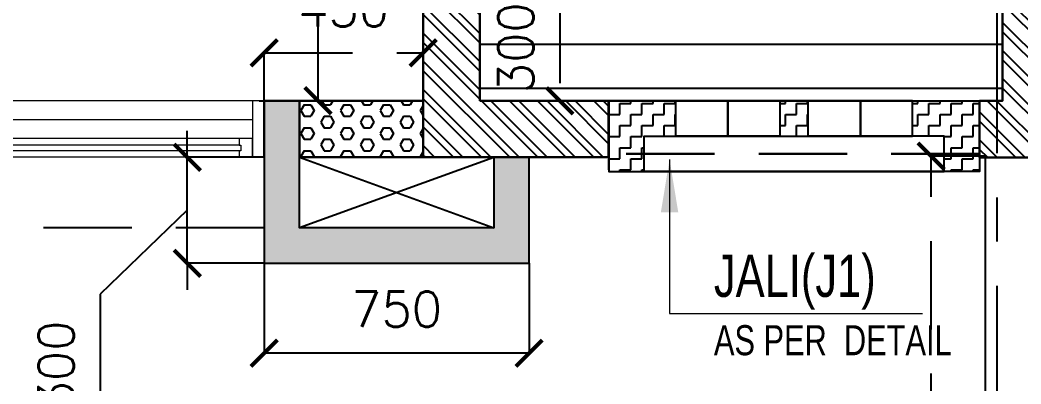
# Model space of a CAD drawing. Header units: millimetres. Extents: x 1180970 to 1231451, y -5737889 to -5695638.
# Drawn here: x 1224771 to 1227604, y -5720325 to -5719295 of the extents above; entities that cross this region are included whole.
import ezdxf

# ---------------------------------------------------------------- set-up
doc = ezdxf.new("R2010")
doc.units = ezdxf.units.MM
doc.header["$LTSCALE"] = 1000
doc.header["$MEASUREMENT"] = 0
for name, pattern in [('3BHK-A$1$AUDIT_D_120904163729-0', [0]), ('AUDIT_D_120904163729-0', [0]), ('T8(T9 IS SIMILAR) - GROUND FLOOR - DIMENSION & TEXTING$0$HIDDEN', [0.375, 0.25, -0.125]), ('T8(T9 IS SIMILAR) - GROUND FLOOR ELEVATION$0$AUDIT_D_120904163729-0', [0]), ('T8(T9 IS SIMILAR) - GROUND FLOOR ELEVATION$1$HIDDEN', [0.375, 0.25, -0.125]), ('T8_REFUGE COLUMNS$0$CENTER2', [1.125, 0.75, -0.125, 0.125, -0.125])]:
    doc.linetypes.add(name, pattern=pattern)
doc.layers.get('0').update_dxf_attribs({"linetype": 'AUDIT_D_120904163729-0'})
for name, color, linetype in [('3BHK-A$0$LEDGE WALL', 5, 'Continuous'), ('3BHK-A$1$A-HATCH -160', 251, '3BHK-A$1$AUDIT_D_120904163729-0'), ('3BHK-A$1$CUT-OUT', 49, 'Continuous'), ('A-GARDEN PARTITION', 1, 'Continuous'), ('T8(T9 IS SIMILAR) - GROUND FLOOR - DIMENSION & TEXTING$0$A-DIMENSIONS', 2, 'T8(T9 IS SIMILAR) - GROUND FLOOR - DIMENSION & TEXTING$0$HIDDEN'), ('T8(T9 IS SIMILAR) - GROUND FLOOR ELEVATION$0$A-DIM', 1, 'T8(T9 IS SIMILAR) - GROUND FLOOR ELEVATION$0$AUDIT_D_120904163729-0'), ('T8(T9 IS SIMILAR) - GROUND FLOOR ELEVATION$0$A-WALL HATCH', 252, 'T8(T9 IS SIMILAR) - GROUND FLOOR ELEVATION$0$AUDIT_D_120904163729-0'), ('T8(T9 IS SIMILAR) - GROUND FLOOR ELEVATION$0$A-WALL-FEATURES', 6, 'T8(T9 IS SIMILAR) - GROUND FLOOR ELEVATION$0$AUDIT_D_120904163729-0'), ('T8_REFUGE COLUMNS$0$A-CENTERLINE', 193, 'T8_REFUGE COLUMNS$0$CENTER2')]:
    doc.layers.add(name, color=color, linetype=linetype)
for name, color, linetype, lineweight in [('3BHK-A$1$Window', 4, 'Continuous', 20), ('3BHK-A$2$A-WALL- 160', 6, 'Continuous', 30), ('T8(T9 IS SIMILAR) - GROUND FLOOR - DIMENSION & TEXTING$0$R0-18-10-2014-T1-1st Podium Floor Plan$0$Text', 2, 'Continuous', 0), ('T8(T9 IS SIMILAR) - GROUND FLOOR ELEVATION$0$ELE-1', 4, 'Continuous', 30), ('T8(T9 IS SIMILAR) - GROUND FLOOR$0$D&W', 8, 'Continuous', 25)]:
    doc.layers.add(name, color=color, linetype=linetype, lineweight=lineweight)
doc.styles.add('T8(T9 IS SIMILAR) - GROUND FLOOR - DIMENSION & TEXTING$0$ARIAL ARROW', font='swisscl.ttf')
doc.styles.add('T8(T9 IS SIMILAR) - GROUND FLOOR - DIMENSION & TEXTING$0$Romans 1', font='romans.shx', dxfattribs={"height": 100})
doc.styles.add('T8(T9 IS SIMILAR) - GROUND FLOOR - DIMENSION & TEXTING$0$Tahoma', font='tahoma.ttf')
doc.styles.add('T8(T9 IS SIMILAR) - GROUND FLOOR ELEVATION$0$Romans 1', font='romans.shx', dxfattribs={"height": 100})
doc.dimstyles.new('T8(T9 IS SIMILAR) - GROUND FLOOR - DIMENSION & TEXTING$0$ALPINE S', dxfattribs={"dimscale": 0, "dimtxt": 100, "dimasz": 75, "dimexe": 0, "dimexo": 0, "dimgap": 75, "dimtad": 1, "dimdec": 0, "dimzin": 0, "dimdsep": 46, "dimtxsty": 'T8(T9 IS SIMILAR) - GROUND FLOOR - DIMENSION & TEXTING$0$Romans 1', "dimblk": 'T8(T9 IS SIMILAR) - GROUND FLOOR - DIMENSION & TEXTING$0$_ArchTick', "dimcen": 0.09, "dimclrd": 256, "dimclre": 256, "dimclrt": 7, "dimadec": 0, "dimazin": 0, "dimtfac": 1, "dimtdec": 0, "dimtofl": 0, "dimtmove": 1, "dimatfit": 0, "dimldrblk": 'T8(T9 IS SIMILAR) - GROUND FLOOR - DIMENSION & TEXTING$0$_Open90', "dimfxl": 1, "dimtolj": 1, "dimtzin": 0, "dimarcsym": 0})
doc.dimstyles.new('T8(T9 IS SIMILAR) - GROUND FLOOR - DIMENSION & TEXTING$0$SAMATA STD', dxfattribs={"dimtxt": 100, "dimasz": 50, "dimexe": 50, "dimexo": 50, "dimgap": 10, "dimtad": 0, "dimdec": 0, "dimrnd": 5, "dimzin": 0, "dimdsep": 46, "dimtxsty": 'T8(T9 IS SIMILAR) - GROUND FLOOR - DIMENSION & TEXTING$0$Tahoma', "dimblk": 'T8(T9 IS SIMILAR) - GROUND FLOOR - DIMENSION & TEXTING$0$_Origin2', "dimcen": -50, "dimdle": 50, "dimclrd": 7, "dimclre": 7, "dimclrt": 7, "dimadec": 0, "dimazin": 0, "dimtfac": 1, "dimtdec": 0, "dimtmove": 1, "dimatfit": 3, "dimfxl": 150, "dimtfill": 1, "dimtolj": 1, "dimtzin": 0, "dimlwd": -1, "dimlwe": -1, "dimarcsym": 0})
doc.dimstyles.new('T8(T9 IS SIMILAR) - GROUND FLOOR ELEVATION$0$ALPINE S', dxfattribs={"dimscale": 0, "dimtxt": 100, "dimasz": 75, "dimexe": 0, "dimexo": 0, "dimgap": 75, "dimtad": 1, "dimdec": 0, "dimzin": 0, "dimdsep": 46, "dimtxsty": 'T8(T9 IS SIMILAR) - GROUND FLOOR ELEVATION$0$Romans 1', "dimblk": 'T8(T9 IS SIMILAR) - GROUND FLOOR ELEVATION$0$_ArchTick', "dimcen": 0.09, "dimclrd": 256, "dimclre": 256, "dimclrt": 7, "dimadec": 0, "dimazin": 0, "dimtfac": 1, "dimtdec": 0, "dimtofl": 0, "dimtmove": 1, "dimatfit": 0, "dimldrblk": 'T8(T9 IS SIMILAR) - GROUND FLOOR ELEVATION$0$_Open90', "dimfxl": 1, "dimtolj": 1, "dimtzin": 0, "dimarcsym": 0})
pattern_1 = [(45, (-0.65, 1285.594), (-39.77475644, 39.77475644), []), (45, (25.864, 1285.594), (-39.77475644, 39.77475644), [])]
pattern_2 = [(0, (0, 0), (31.25, 31.25), [31.25, -31.25]), (90, (31.25, 0), (-31.25, 31.25), [31.25, -31.25])]

# ---------------------------------------------------------------- blocks, each defined once
blk = doc.blocks.new('3BHK-A$1$2400')
at = {"layer": '3BHK-A$1$Window', "color": 1, "lineweight": 13}
for p, q in [((1151176.5, -5692111.9), (1148842.5, -5692111.9)), ((1149607.5, -5692111.9), (1148880, -5692111.9)), ((1149607.5, -5692165.3), (1148880, -5692165.3)), ((1150373.7, -5692165.3), (1149645, -5692165.3)), ((1150411.2, -5692165.3), (1151176.5, -5692165.3)), ((1149607.5, -5692218.6), (1148842.5, -5692218.6)), ((1150373.7, -5692218.6), (1149645, -5692218.6)), ((1151139, -5692218.6), (1150411.2, -5692218.6)), ((1150373.7, -5692271.9), (1148842.5, -5692271.9)), ((1151139, -5692271.9), (1150411.2, -5692271.9))]:
    blk.add_line(p, q, dxfattribs=at)
at = {"layer": '3BHK-A$1$Window', "color": 5, "lineweight": 13}
for p, q in [((1149607.5, -5692142.2), (1148880, -5692142.2)), ((1149607.5, -5692146.7), (1148880, -5692146.7)), ((1150373.7, -5692183.8), (1149645, -5692183.8)), ((1150373.7, -5692200), (1149645, -5692200)), ((1151139, -5692237.2), (1150411.2, -5692237.2)), ((1151139, -5692253.3), (1150411.2, -5692253.3))]:
    blk.add_line(p, q, dxfattribs=at)
at = {"layer": '3BHK-A$1$Window', "color": 4, "lineweight": 13}
for points in [[(1148842.5, -5692111.9), (1148809.5, -5692111.9), (1148809.5, -5692271.9), (1148842.5, -5692271.9)], [(1148880, -5692146.7), (1148880, -5692165.3), (1148842.5, -5692165.3), (1148842.5, -5692111.9), (1148880, -5692111.9), (1148880, -5692142.2), (1148875.5, -5692142.2), (1148875.5, -5692146.7)], [(1149607.5, -5692146.7), (1149607.5, -5692165.3), (1149645, -5692165.3), (1149645, -5692111.9), (1149607.5, -5692111.9), (1149607.5, -5692142.2), (1149612, -5692142.2), (1149612, -5692146.7)], [(1151209.5, -5692111.9), (1151176.5, -5692111.9), (1151176.5, -5692271.9), (1151209.5, -5692271.9)], [(1149645, -5692200), (1149645, -5692218.6), (1149607.5, -5692218.6), (1149607.5, -5692165.3), (1149645, -5692165.3), (1149645, -5692183.8), (1149640.5, -5692183.8), (1149640.5, -5692200)], [(1150373.7, -5692200), (1150373.7, -5692218.6), (1150411.2, -5692218.6), (1150411.2, -5692165.3), (1150373.7, -5692165.3), (1150373.7, -5692183.8), (1150378.2, -5692183.8), (1150378.2, -5692200)], [(1150411.2, -5692253.3), (1150411.2, -5692271.9), (1150373.7, -5692271.9), (1150373.7, -5692218.6), (1150411.2, -5692218.6), (1150411.2, -5692237.2), (1150406.7, -5692237.2), (1150406.7, -5692253.3)], [(1151139, -5692253.3), (1151139, -5692271.9), (1151176.5, -5692271.9), (1151176.5, -5692218.6), (1151139, -5692218.6), (1151139, -5692237.2), (1151143.5, -5692237.2), (1151143.5, -5692253.3)]]:
    blk.add_lwpolyline(points, close=True, dxfattribs=at)
blk = doc.blocks.new('3BHK-A')
at = {"layer": '3BHK-A$0$LEDGE WALL'}
h = blk.add_hatch(dxfattribs=at)
h.set_pattern_fill('HEX', color=8, scale=150, angle=180)
h.paths.add_polyline_path([(1186982.8, -5719523.5), (1186632.7, -5719523.5), (1186632.7, -5719683.5), (1186982.8, -5719683.5)])
at = {"layer": '3BHK-A$1$A-HATCH -160', "linetype": 'ByBlock'}
h = blk.add_hatch(dxfattribs=at)
h.set_pattern_fill('ANSI32', color=256, scale=150)
h.set_pattern_definition(pattern_1)
h.paths.add_polyline_path([(1186107.7, -5719684.9), (1186107.7, -5719524.7), (1186472.7, -5719524.7), (1186472.7, -5717559.7), (1186152.8, -5717559.7), (1186152.8, -5717399.7), (1186632.7, -5717399.7), (1186632.7, -5719524.7), (1186632.7, -5719523.4), (1186632.7, -5719683.5)])
h = blk.add_hatch(dxfattribs=at)
h.set_pattern_fill('ANSI32', color=256, scale=150)
h.set_pattern_definition(pattern_1)
h.paths.add_polyline_path([(1184832.7, -5719684.9), (1184832.7, -5718799.6), (1184992.7, -5718799.6), (1184992.7, -5719524.7), (1185057.7, -5719524.8), (1185057.7, -5719685)])
at = {"layer": '3BHK-A$1$CUT-OUT'}
h = blk.add_hatch(dxfattribs=at)
h.set_pattern_fill('ANSI31', color=256, scale=1000, angle=135)
h.set_pattern_definition([(180, (23757.98, 261.17), (-2e-14, -125), [])])
h.paths.add_polyline_path([(1186472.3, -5719523.5), (1184992.7, -5719523.5), (1184992.7, -5719223.5), (1185485.5, -5719223.5), (1185485.5, -5717558.5), (1186132.6, -5717558.5), (1186132.6, -5719223.5), (1186472.6, -5719223.5)])
at = {"layer": '3BHK-A$1$CUT-OUT', "elevation": 0.4}
blk.add_lwpolyline([(1186472.3, -5719523.5), (1184992.7, -5719523.5), (1184992.7, -5719223.5), (1185485.5, -5719223.5), (1185485.5, -5717558.5), (1186132.6, -5717558.5), (1186132.6, -5719223.5), (1186472.6, -5719223.5)], close=True, dxfattribs=at)
at = {"layer": '3BHK-A$2$A-WALL- 160', "linetype": 'ByBlock'}
for p, q in [((1186632.7, -5719683.5, 0), (1186632.7, -5717398.5, 0)), ((1186472.7, -5719523.5, 0), (1186472.7, -5717558.5, 0)), ((1187082.7, -5719523.5, 0), (1187082.7, -5719683.5, 0)), ((1186472.7, -5719683.5, 0), (1186632.7, -5719683.5, 0))]:
    blk.add_line(p, q, dxfattribs=at)
at = {"layer": '3BHK-A$2$A-WALL- 160', "linetype": 'ByBlock', "elevation": 0}
for points in [[(1184992.7, -5719523.5), (1184992.7, -5718798.3), (1184832.7, -5718798.3), (1184832.7, -5719683.7), (1184992.3, -5719683.7)], [(1184992.3, -5719683.7), (1185057.7, -5719683.7), (1185057.7, -5719523.5), (1184992.3, -5719523.5)], [(1186472.7, -5719683.5), (1186107.7, -5719683.5), (1186107.7, -5719523.5), (1186472.7, -5719523.5)]]:
    blk.add_lwpolyline(points, dxfattribs=at)
at = {"layer": '3BHK-A$2$A-WALL- 160', "linetype": 'ByBlock', "elevation": -0.5}
blk.add_lwpolyline([(1186982.8, -5719523.5), (1186632.7, -5719523.5), (1186632.7, -5719683.5), (1186982.8, -5719683.5)], close=True, dxfattribs=at)
at = {"layer": '3BHK-A$2$A-WALL- 160', "linetype": 'ByBlock', "xscale": -1}
blk.add_blockref('3BHK-A$1$2400', (2338292.2, -27411.6, 0), dxfattribs=at)
blk = doc.blocks.new('T8_REFUGE COLUMNS')
at = {"layer": 'T8_REFUGE COLUMNS$0$A-CENTERLINE'}
blk.add_line((1227537.1, -5720797.2), (1227537.1, -5702690.8), dxfattribs=at)
blk = doc.blocks.new('T8(T9 IS SIMILAR) - GROUND FLOOR ELEVATION$0$_ArchTick')
at = {"color": 0, "linetype": 'ByBlock', "const_width": 0.15}
blk.add_lwpolyline([(-0.5, -0.5), (0.5, 0.5)], dxfattribs=at)
blk = doc.blocks.new('*D331')
at = {"layer": 'T8(T9 IS SIMILAR) - GROUND FLOOR ELEVATION$0$A-DIM', "linetype": 'T8(T9 IS SIMILAR) - GROUND FLOOR ELEVATION$1$HIDDEN', "lineweight": -2, "transparency": 16777216}
for p, q in [((1225461.8, -5719983.5), (1225461.8, -5720238.2)), ((1226211.8, -5719983.5), (1226211.8, -5720238.2))]:
    blk.add_line(p, q, dxfattribs=at)
at = {"layer": 'T8(T9 IS SIMILAR) - GROUND FLOOR ELEVATION$0$A-DIM', "lineweight": -2, "transparency": 16777216}
blk.add_line((1226211.8, -5720238.2), (1225461.8, -5720238.2), dxfattribs=at)
at = {"layer": 'T8(T9 IS SIMILAR) - GROUND FLOOR ELEVATION$0$A-DIM', "linetype": 'ByBlock', "lineweight": -2, "transparency": 16777216, "xscale": 75, "yscale": 75, "zscale": 75, "rotation": 180}
blk.add_blockref('T8(T9 IS SIMILAR) - GROUND FLOOR ELEVATION$0$_ArchTick', (1225461.8, -5720238.2), dxfattribs=at)
at = {"layer": 'T8(T9 IS SIMILAR) - GROUND FLOOR ELEVATION$0$A-DIM', "linetype": 'ByBlock', "lineweight": -2, "transparency": 16777216, "xscale": 75, "yscale": 75, "zscale": 75}
blk.add_blockref('T8(T9 IS SIMILAR) - GROUND FLOOR ELEVATION$0$_ArchTick', (1226211.8, -5720238.2), dxfattribs=at)
at = {"layer": 'T8(T9 IS SIMILAR) - GROUND FLOOR ELEVATION$0$A-DIM', "color": 7, "linetype": 'ByBlock', "transparency": 16777216, "insert": (1225836.8, -5720113.2), "char_height": 100, "attachment_point": 5, "style": 'T8(T9 IS SIMILAR) - GROUND FLOOR ELEVATION$0$Romans 1'}
blk.add_mtext('\\A1;750', dxfattribs=at)
blk = doc.blocks.new('T8(T9 IS SIMILAR) - GROUND FLOOR ELEVATION$0$_Open90')
at = {"color": 0, "linetype": 'ByBlock', "lineweight": -2}
for p, q in [((-0.5, 0.5), (0, 0)), ((0, 0), (-1, 0)), ((0, 0), (-0.5, -0.5))]:
    blk.add_line(p, q, dxfattribs=at)
blk = doc.blocks.new('*D332')
at = {"layer": 'T8(T9 IS SIMILAR) - GROUND FLOOR ELEVATION$0$A-DIM', "lineweight": -2, "transparency": 16777216}
for p, q in [((1225244.2, -5719683.5), (1225244.2, -5719608.5)), ((1225244.2, -5719983.5), (1225244.2, -5719683.5)), ((1225244.2, -5719833.5), (1224997.8, -5720070.5)), ((1225244.2, -5719983.5), (1225244.2, -5720058.5)), ((1224997.8, -5720070.5), (1224997.8, -5720477.7))]:
    blk.add_line(p, q, dxfattribs=at)
at = {"layer": 'T8(T9 IS SIMILAR) - GROUND FLOOR ELEVATION$0$A-DIM', "linetype": 'T8(T9 IS SIMILAR) - GROUND FLOOR ELEVATION$1$HIDDEN', "lineweight": -2, "transparency": 16777216}
for p, q in [((1225461.8, -5719683.5), (1225244.2, -5719683.5)), ((1225461.8, -5719983.5), (1225244.2, -5719983.5))]:
    blk.add_line(p, q, dxfattribs=at)
at = {"layer": 'T8(T9 IS SIMILAR) - GROUND FLOOR ELEVATION$0$A-DIM', "linetype": 'ByBlock', "lineweight": -2, "transparency": 16777216, "xscale": 75, "yscale": 75, "zscale": 75}
for p, rotation in [((1225244.2, -5719683.5), 270), ((1225244.2, -5719983.5), 90)]:
    blk.add_blockref('T8(T9 IS SIMILAR) - GROUND FLOOR ELEVATION$0$_ArchTick', p, dxfattribs=dict(at, rotation=rotation))
at = {"layer": 'T8(T9 IS SIMILAR) - GROUND FLOOR ELEVATION$0$A-DIM', "color": 7, "linetype": 'ByBlock', "transparency": 16777216, "insert": (1224872.8, -5720274.1), "char_height": 100, "attachment_point": 5, "rotation": 90, "style": 'T8(T9 IS SIMILAR) - GROUND FLOOR ELEVATION$0$Romans 1'}
blk.add_mtext('\\A1;300', dxfattribs=at)
blk = doc.blocks.new('T8(T9 IS SIMILAR) - GROUND FLOOR ELEVATION$0$JG')
at = {"layer": 'T8(T9 IS SIMILAR) - GROUND FLOOR ELEVATION$0$A-WALL HATCH', "linetype": 'ByBlock'}
h = blk.add_hatch(dxfattribs=at)
h.set_pattern_fill('ZIGZAG', color=256, scale=250)
h.set_pattern_definition(pattern_2)
h.paths.add_polyline_path([(1133312.3, -5722820.5), (1133392.5, -5722820.5), (1133392.5, -5722720.5), (1133312.3, -5722720.5)])
edge = h.paths.add_edge_path()
edge.add_line((1133877.2, -5722870.5), (1133877.2, -5722920.5))
edge.add_line((1133877.2, -5722920.5), (1133777.2, -5722920.5))
edge.add_line((1133777.2, -5722920.5), (1133777.2, -5722870.5))
edge.add_line((1133777.2, -5722870.5), (1133777.2, -5722820.5))
edge.add_line((1133777.2, -5722820.5), (1133687.4, -5722820.5))
edge.add_line((1133687.4, -5722820.5), (1133687.4, -5722720.5))
edge.add_line((1133687.4, -5722720.5), (1133877.2, -5722720.6))
edge.add_line((1133877.2, -5722720.6), (1133877.2, -5722870.5))
edge.add_line((1132827.4, -5722870.5), (1132827.4, -5722920.5))
edge.add_line((1132827.4, -5722920.5), (1132927.4, -5722920.5))
edge.add_line((1132927.4, -5722920.5), (1132927.4, -5722870.5))
edge.add_line((1132927.4, -5722870.5), (1132927.4, -5722820.5))
edge.add_line((1132927.4, -5722820.5), (1133017.4, -5722820.5))
edge.add_line((1133017.4, -5722820.5), (1133017.4, -5722720.5))
edge.add_line((1133017.4, -5722720.5), (1132827.4, -5722720.5))
edge.add_line((1132827.4, -5722720.5), (1132827.4, -5722870.5))
at = {"layer": 'T8(T9 IS SIMILAR) - GROUND FLOOR ELEVATION$0$A-WALL-FEATURES', "color": 3, "elevation": -1.3}
for points in [[(1132827.4, -5722870.5), (1132827.4, -5722870.5), (1132827.4, -5722920.5), (1132927.4, -5722920.5), (1132927.4, -5722870.5), (1132927.4, -5722820.5), (1133017.4, -5722820.5), (1133017.4, -5722720.5), (1132827.4, -5722720.5), (1132827.4, -5722870.5)], [(1133877.2, -5722870.5), (1133877.2, -5722870.5), (1133877.2, -5722920.5), (1133777.2, -5722920.5), (1133777.2, -5722870.5), (1133777.2, -5722820.5), (1133687.4, -5722820.5), (1133687.4, -5722720.5), (1133877.2, -5722720.6), (1133877.2, -5722870.5)]]:
    blk.add_lwpolyline(points, dxfattribs=at)
blk.add_lwpolyline([(1133312.3, -5722820.5), (1133392.5, -5722820.5), (1133392.5, -5722720.5), (1133312.3, -5722720.5)], close=True, dxfattribs=at)
at = {"layer": 'T8(T9 IS SIMILAR) - GROUND FLOOR ELEVATION$0$ELE-1', "color": 5}
for p, q in [((1133017.4, -5722720.5, -1.3), (1133312.3, -5722720.5, -1.3)), ((1133164.8, -5722820.5, -1.3), (1133164.8, -5722720.5, -1.3)), ((1133687.4, -5722720.5, -1.3), (1133392.5, -5722720.5, -1.3)), ((1133539.9, -5722820.5, -1.3), (1133539.9, -5722720.5, -1.3)), ((1133312.3, -5722820.5, -1.3), (1133017.4, -5722820.5, -1.3)), ((1133392.5, -5722820.5, -1.3), (1133687.4, -5722820.5, -1.3)), ((1132927.4, -5722920.5, -1.3), (1133777.2, -5722920.5, -1.3))]:
    blk.add_line(p, q, dxfattribs=at)
at = {"layer": 'T8(T9 IS SIMILAR) - GROUND FLOOR ELEVATION$0$ELE-1', "color": 5, "linetype": 'T8(T9 IS SIMILAR) - GROUND FLOOR ELEVATION$1$HIDDEN'}
blk.add_line((1133877.2, -5722870.5, -1.3), (1132827.4, -5722870.5, -1.3), dxfattribs=at)
blk = doc.blocks.new('T8(T9 IS SIMILAR) - GROUND FLOOR - DIMENSION & TEXTING$0$_Origin2')
at = {"color": 0, "linetype": 'ByBlock', "lineweight": -2}
blk.add_line((-0.5, 0), (-1, 0), dxfattribs=at)
for radius in [0.5, 0.25]:
    blk.add_circle((0, 0), radius, dxfattribs=at)
blk = doc.blocks.new('T8(T9 IS SIMILAR) - GROUND FLOOR - DIMENSION & TEXTING$0$_ArchTick')
at = {"color": 0, "linetype": 'ByBlock', "const_width": 0.15}
blk.add_lwpolyline([(-0.5, -0.5), (0.5, 0.5)], dxfattribs=at)
blk = doc.blocks.new('*D640')
at = {"layer": 'T8(T9 IS SIMILAR) - GROUND FLOOR - DIMENSION & TEXTING$0$A-DIMENSIONS', "linetype": 'T8(T9 IS SIMILAR) - GROUND FLOOR - DIMENSION & TEXTING$0$HIDDEN', "lineweight": -2, "transparency": 16777216}
for p, q in [((1225461.9, -5719523.5), (1225461.9, -5719388)), ((1225911.9, -5719523.5), (1225911.9, -5719388))]:
    blk.add_line(p, q, dxfattribs=at)
at = {"layer": 'T8(T9 IS SIMILAR) - GROUND FLOOR - DIMENSION & TEXTING$0$A-DIMENSIONS', "lineweight": -2, "transparency": 16777216}
blk.add_line((1225461.9, -5719388), (1225911.9, -5719388), dxfattribs=at)
at = {"layer": 'T8(T9 IS SIMILAR) - GROUND FLOOR - DIMENSION & TEXTING$0$A-DIMENSIONS', "linetype": 'ByBlock', "lineweight": -2, "transparency": 16777216, "xscale": 75, "yscale": 75, "zscale": 75, "rotation": 180}
blk.add_blockref('T8(T9 IS SIMILAR) - GROUND FLOOR - DIMENSION & TEXTING$0$_ArchTick', (1225461.9, -5719388), dxfattribs=at)
at = {"layer": 'T8(T9 IS SIMILAR) - GROUND FLOOR - DIMENSION & TEXTING$0$A-DIMENSIONS', "linetype": 'ByBlock', "lineweight": -2, "transparency": 16777216, "xscale": 75, "yscale": 75, "zscale": 75}
blk.add_blockref('T8(T9 IS SIMILAR) - GROUND FLOOR - DIMENSION & TEXTING$0$_ArchTick', (1225911.9, -5719388), dxfattribs=at)
at = {"layer": 'T8(T9 IS SIMILAR) - GROUND FLOOR - DIMENSION & TEXTING$0$A-DIMENSIONS', "color": 7, "linetype": 'ByBlock', "transparency": 16777216, "insert": (1225686.9, -5719263), "char_height": 100, "attachment_point": 5, "style": 'T8(T9 IS SIMILAR) - GROUND FLOOR - DIMENSION & TEXTING$0$Romans 1'}
blk.add_mtext('\\A1;450', dxfattribs=at)
blk = doc.blocks.new('T8(T9 IS SIMILAR) - GROUND FLOOR - DIMENSION & TEXTING$0$_Open90')
at = {"color": 0, "linetype": 'ByBlock', "lineweight": -2}
for p, q in [((-0.5, 0.5), (0, 0)), ((0, 0), (-1, 0)), ((0, 0), (-0.5, -0.5))]:
    blk.add_line(p, q, dxfattribs=at)
blk = doc.blocks.new('*D580')
at = {"layer": 'T8(T9 IS SIMILAR) - GROUND FLOOR - DIMENSION & TEXTING$0$A-DIMENSIONS', "linetype": 'T8(T9 IS SIMILAR) - GROUND FLOOR - DIMENSION & TEXTING$0$HIDDEN', "lineweight": -2, "transparency": 16777216}
for p, q in [((1225447.5, -5714848.5), (1225614.3, -5714848.5)), ((1225447.5, -5719523.3), (1225614.3, -5719523.3))]:
    blk.add_line(p, q, dxfattribs=at)
at = {"layer": 'T8(T9 IS SIMILAR) - GROUND FLOOR - DIMENSION & TEXTING$0$A-DIMENSIONS', "lineweight": -2, "transparency": 16777216}
blk.add_line((1225614.3, -5719523.3), (1225614.3, -5714848.5), dxfattribs=at)
at = {"layer": 'T8(T9 IS SIMILAR) - GROUND FLOOR - DIMENSION & TEXTING$0$A-DIMENSIONS', "linetype": 'ByBlock', "lineweight": -2, "transparency": 16777216, "xscale": 75, "yscale": 75, "zscale": 75}
for p, rotation in [((1225614.3, -5714848.5), 90), ((1225614.3, -5719523.3), 270)]:
    blk.add_blockref('T8(T9 IS SIMILAR) - GROUND FLOOR - DIMENSION & TEXTING$0$_ArchTick', p, dxfattribs=dict(at, rotation=rotation))
at = {"layer": 'T8(T9 IS SIMILAR) - GROUND FLOOR - DIMENSION & TEXTING$0$A-DIMENSIONS', "color": 7, "linetype": 'ByBlock', "transparency": 16777216, "insert": (1225489.3, -5717185.9), "char_height": 100, "attachment_point": 5, "rotation": 90, "style": 'T8(T9 IS SIMILAR) - GROUND FLOOR - DIMENSION & TEXTING$0$Romans 1'}
blk.add_mtext('\\A1;4675', dxfattribs=at)
blk = doc.blocks.new('*D481')
at = {"layer": 'T8(T9 IS SIMILAR) - GROUND FLOOR - DIMENSION & TEXTING$0$A-DIMENSIONS', "linetype": 'T8(T9 IS SIMILAR) - GROUND FLOOR - DIMENSION & TEXTING$0$HIDDEN', "lineweight": -2, "transparency": 16777216}
for p, q in [((1226191.8, -5719223.3), (1226298.8, -5719223.3)), ((1226191.8, -5719523.3), (1226298.8, -5719523.3))]:
    blk.add_line(p, q, dxfattribs=at)
at = {"layer": 'T8(T9 IS SIMILAR) - GROUND FLOOR - DIMENSION & TEXTING$0$A-DIMENSIONS', "lineweight": -2, "transparency": 16777216}
blk.add_line((1226298.8, -5719223.3), (1226298.8, -5719523.3), dxfattribs=at)
at = {"layer": 'T8(T9 IS SIMILAR) - GROUND FLOOR - DIMENSION & TEXTING$0$A-DIMENSIONS', "linetype": 'ByBlock', "lineweight": -2, "transparency": 16777216, "xscale": 75, "yscale": 75, "zscale": 75}
for p, rotation in [((1226298.8, -5719223.3), 90), ((1226298.8, -5719523.3), 270)]:
    blk.add_blockref('T8(T9 IS SIMILAR) - GROUND FLOOR - DIMENSION & TEXTING$0$_ArchTick', p, dxfattribs=dict(at, rotation=rotation))
at = {"layer": 'T8(T9 IS SIMILAR) - GROUND FLOOR - DIMENSION & TEXTING$0$A-DIMENSIONS', "color": 7, "linetype": 'ByBlock', "transparency": 16777216, "insert": (1226173.8, -5719373.3), "char_height": 100, "attachment_point": 5, "rotation": 90, "style": 'T8(T9 IS SIMILAR) - GROUND FLOOR - DIMENSION & TEXTING$0$Romans 1'}
blk.add_mtext('\\A1;300', dxfattribs=at)
blk = doc.blocks.new('*D506')
at = {"layer": 'T8(T9 IS SIMILAR) - GROUND FLOOR - DIMENSION & TEXTING$0$A-DIMENSIONS', "linetype": 'T8(T9 IS SIMILAR) - GROUND FLOOR - DIMENSION & TEXTING$0$HIDDEN', "lineweight": -2, "transparency": 16777216}
for p, q in [((1227504.1, -5719680.4), (1227350, -5719680.4)), ((1227504.1, -5721670.7), (1227350, -5721670.7))]:
    blk.add_line(p, q, dxfattribs=at)
at = {"layer": 'T8(T9 IS SIMILAR) - GROUND FLOOR - DIMENSION & TEXTING$0$A-DIMENSIONS', "lineweight": -2, "transparency": 16777216}
blk.add_line((1227350, -5721670.7), (1227350, -5719680.4), dxfattribs=at)
at = {"layer": 'T8(T9 IS SIMILAR) - GROUND FLOOR - DIMENSION & TEXTING$0$A-DIMENSIONS', "linetype": 'ByBlock', "lineweight": -2, "transparency": 16777216, "xscale": 75, "yscale": 75, "zscale": 75}
for p, rotation in [((1227350, -5719680.4), 90), ((1227350, -5721670.7), 270)]:
    blk.add_blockref('T8(T9 IS SIMILAR) - GROUND FLOOR - DIMENSION & TEXTING$0$_ArchTick', p, dxfattribs=dict(at, rotation=rotation))
at = {"layer": 'T8(T9 IS SIMILAR) - GROUND FLOOR - DIMENSION & TEXTING$0$A-DIMENSIONS', "color": 7, "linetype": 'ByBlock', "transparency": 16777216, "insert": (1227225, -5720675.6), "char_height": 100, "attachment_point": 5, "rotation": 90, "style": 'T8(T9 IS SIMILAR) - GROUND FLOOR - DIMENSION & TEXTING$0$Romans 1'}
blk.add_mtext('\\A1;1990', dxfattribs=at)
blk = doc.blocks.new('T8(T9 IS SIMILAR) - GROUND FLOOR ELEVATION')
at = {"layer": 'T8(T9 IS SIMILAR) - GROUND FLOOR ELEVATION$0$A-WALL HATCH', "linetype": 'ByBlock'}
h = blk.add_hatch(dxfattribs=at)
h.set_pattern_fill('ZIGZAG', color=256, scale=250)
h.set_pattern_definition(pattern_2)
h.paths.add_polyline_path([(1186332.7, -5719983.5), (1186332.7, -5719683.5), (1186432.7, -5719683.5), (1186432.7, -5719883.5), (1186982.7, -5719883.5), (1186982.7, -5719523.5), (1187082.7, -5719523.5), (1187082.7, -5719983.5)])
h.paths.add_polyline_path([(1190232.7, -5719983.5), (1190232.7, -5719683.5), (1190132.7, -5719683.5), (1190132.7, -5719883.5), (1189582.7, -5719883.5), (1189582.7, -5719523.5), (1189482.7, -5719523.5), (1189482.7, -5719983.5)])
h.paths.add_polyline_path([(1190857.7, -5717933.5), (1190857.7, -5717733.5), (1190757.7, -5717733.5), (1190757.7, -5717933.5)])
h.paths.add_polyline_path([(1193357.7, -5717733.5), (1193357.7, -5717933.5), (1193257.7, -5717933.5), (1193257.7, -5717733.5)])
h.paths.add_polyline_path([(1196632.8, -5709938.8), (1196632.8, -5709738.8), (1196532.8, -5709738.8), (1196532.8, -5709938.8)])
h.paths.add_polyline_path([(1194132, -5709738.8), (1194132, -5709938.8), (1194032, -5709938.8), (1194032, -5709738.8)])
h.paths.add_polyline_path([(1195742.7, -5701889.7), (1196212.8, -5701889.7), (1196212.8, -5702349.7), (1196112.8, -5702349.7), (1196112.8, -5701989.7), (1195742.7, -5701989.7)])
h.paths.add_polyline_path([(1198312.8, -5702349.7), (1198312.8, -5701889.7), (1199132.6, -5701889.7), (1199132.6, -5701989.7), (1198412.8, -5701989.7), (1198412.8, -5702349.7)])
h.paths.add_polyline_path([(1199662.5, -5701090.3), (1199662.5, -5700890.3), (1199762.5, -5700890.3), (1199762.5, -5701090.3)])
h.paths.add_polyline_path([(1201862.6, -5700890.3), (1201862.6, -5701090.3), (1201962.6, -5701090.3), (1201962.6, -5700890.3)])
h.paths.add_polyline_path([(1210681.9, -5700890.3), (1210681.9, -5701090.3), (1210581.9, -5701090.3), (1210581.9, -5700890.3)])
h.paths.add_polyline_path([(1212882, -5701090.3), (1212882, -5700890.3), (1212782, -5700890.3), (1212782, -5701090.3)])
h.paths.add_polyline_path([(1214231.8, -5702349.7), (1214231.8, -5701889.7), (1213412.3, -5701889.7), (1213412.3, -5701989.7), (1214131.8, -5701989.7), (1214131.8, -5702349.7)])
h.paths.add_polyline_path([(1216801.9, -5701889.7), (1216331.8, -5701889.7), (1216331.8, -5702349.7), (1216431.8, -5702349.7), (1216431.8, -5701989.7), (1216801.9, -5701989.7)])
h.paths.add_polyline_path([(1215911.7, -5709938.8), (1215911.7, -5709738.8), (1216011.7, -5709738.8), (1216011.7, -5709938.8)])
h.paths.add_polyline_path([(1218412.5, -5709738.8), (1218412.5, -5709938.8), (1218512.5, -5709938.8), (1218512.5, -5709738.8)])
h.paths.add_polyline_path([(1221686.9, -5717933.5), (1221686.9, -5717733.5), (1221786.9, -5717733.5), (1221786.9, -5717933.5)])
h.paths.add_polyline_path([(1219186.9, -5717733.5), (1219186.9, -5717933.5), (1219286.9, -5717933.5), (1219286.9, -5717733.5)])
h.paths.add_polyline_path([(1222311.8, -5719983.5), (1222311.8, -5719683.5), (1222411.8, -5719683.5), (1222411.8, -5719883.5), (1222961.8, -5719883.5), (1222961.8, -5719523.5), (1223061.8, -5719523.5), (1223061.8, -5719983.5)])
h.paths.add_polyline_path([(1226211.8, -5719983.5), (1226211.8, -5719683.5), (1226111.8, -5719683.5), (1226111.8, -5719883.5), (1225561.8, -5719883.5), (1225561.8, -5719523.5), (1225461.8, -5719523.5), (1225461.8, -5719983.5)])
h.paths.add_polyline_path([(1217001.9, -5727584.6), (1216901.9, -5727584.6), (1216901.9, -5727784.6), (1216356.8, -5727784.6), (1216356.8, -5727424.6), (1216256.8, -5727424.6), (1216256.8, -5727884.6), (1217001.9, -5727884.6)])
h.paths.add_polyline_path([(1214156.8, -5727424.6), (1214056.8, -5727424.6), (1214056.8, -5727784.6), (1213412.3, -5727784.6), (1213412.3, -5727884.6), (1214156.8, -5727884.6)])
h.paths.add_polyline_path([(1210681.9, -5728884), (1210681.9, -5728684), (1210581.9, -5728684), (1210581.9, -5728884)])
h.paths.add_polyline_path([(1212882, -5728684), (1212882, -5728884), (1212782, -5728884), (1212782, -5728684)])
h.paths.add_polyline_path([(1201862.6, -5728884), (1201862.6, -5728684), (1201962.6, -5728684), (1201962.6, -5728884)])
h.paths.add_polyline_path([(1199662.5, -5728684), (1199662.5, -5728884), (1199762.5, -5728884), (1199762.5, -5728684)])
h.paths.add_polyline_path([(1198387.7, -5727424.6), (1198487.7, -5727424.6), (1198487.7, -5727784.6), (1199132.3, -5727784.6), (1199132.3, -5727884.6), (1198387.7, -5727884.6)])
h.paths.add_polyline_path([(1195542.6, -5727584.6), (1195642.6, -5727584.6), (1195642.6, -5727784.6), (1196187.7, -5727784.6), (1196187.7, -5727424.6), (1196287.7, -5727424.6), (1196287.7, -5727884.6), (1195542.6, -5727884.6)])
at = {"layer": 'T8(T9 IS SIMILAR) - GROUND FLOOR ELEVATION$0$A-WALL-FEATURES', "color": 8, "linetype": 'ByBlock'}
for p, q in [((1225561.8, -5719683.5, 0), (1226111.8, -5719883.5, 0)), ((1226111.8, -5719683.7, 0), (1225561.8, -5719883.5, 0))]:
    blk.add_line(p, q, dxfattribs=at)
at = {"layer": 'T8(T9 IS SIMILAR) - GROUND FLOOR ELEVATION$0$A-WALL-FEATURES', "color": 8, "linetype": 'T8(T9 IS SIMILAR) - GROUND FLOOR ELEVATION$1$HIDDEN'}
blk.add_line((1225461.8, -5719883.5, 0), (1223061.8, -5719883.5, 0), dxfattribs=at)
at = {"layer": 'T8(T9 IS SIMILAR) - GROUND FLOOR ELEVATION$0$A-WALL-FEATURES', "linetype": 'ByBlock', "elevation": 0}
blk.add_lwpolyline([(1226211.8, -5719983.5), (1226211.8, -5719683.5), (1226111.8, -5719683.5), (1226111.8, -5719883.5), (1225561.8, -5719883.5), (1225561.8, -5719523.5), (1225461.8, -5719523.5), (1225461.8, -5719983.5)], close=True, dxfattribs=at)
at = {"layer": 'T8(T9 IS SIMILAR) - GROUND FLOOR ELEVATION$0$A-WALL-FEATURES', "linetype": 'ByBlock'}
blk.add_blockref('T8(T9 IS SIMILAR) - GROUND FLOOR ELEVATION$0$JG', (93609.7, 3197.1, 1.2), dxfattribs=at)
at = {"layer": 'T8(T9 IS SIMILAR) - GROUND FLOOR ELEVATION$0$A-DIM', "linetype": 'ByBlock'}
dim = blk.add_linear_dim(base=(1225244.2, -5719683.5), p1=(1225461.8, -5719983.5), p2=(1225461.8, -5719683.5, 0), angle=90, dimstyle='T8(T9 IS SIMILAR) - GROUND FLOOR ELEVATION$0$ALPINE S', override={"dimscale": 1, "dimfxl": 5, "dimarcsym": 1}, dxfattribs=at)
dim.commit()
dim.dimension.update_dxf_attribs({"geometry": '*D332', "text_midpoint": (1224997.8, -5720145.5), "dimtype": 128})
dim = blk.add_linear_dim(base=(1225461.8, -5720238.2), p1=(1226211.8, -5719983.5, 0), p2=(1225461.8, -5719983.5, 0), angle=180, dimstyle='T8(T9 IS SIMILAR) - GROUND FLOOR ELEVATION$0$ALPINE S', override={"dimscale": 1, "dimfxl": 5, "dimarcsym": 1}, dxfattribs=at)
dim.commit()
dim.dimension.update_dxf_attribs({"geometry": '*D331', "text_midpoint": (1225836.8, -5720113.2)})
blk = doc.blocks.new('T8(T9 IS SIMILAR) - GROUND FLOOR')
at = {"layer": 'T8(T9 IS SIMILAR) - GROUND FLOOR$0$D&W', "linetype": 'ByBlock'}
blk.add_blockref('T8_REFUGE COLUMNS', (0, 0), dxfattribs=at)
at = {"layer": 'T8(T9 IS SIMILAR) - GROUND FLOOR$0$D&W', "linetype": 'ByBlock', "xscale": -1}
blk.add_blockref('3BHK-A', (2412544.6, 0), dxfattribs=at)
at = {"layer": 'T8(T9 IS SIMILAR) - GROUND FLOOR$0$D&W', "linetype": 'ByBlock'}
blk.add_blockref('T8(T9 IS SIMILAR) - GROUND FLOOR ELEVATION', (0, 0), dxfattribs=at)
blk = doc.blocks.new('T8(T9 IS SIMILAR) - GROUND FLOOR - DIMENSION & TEXTING')
at = {"layer": 'T8(T9 IS SIMILAR) - GROUND FLOOR - DIMENSION & TEXTING$0$R0-18-10-2014-T1-1st Podium Floor Plan$0$Text', "insert": (1226735, -5719958.6, 0.5), "char_height": 120, "width": 3557.379, "attachment_point": 1, "style": 'T8(T9 IS SIMILAR) - GROUND FLOOR - DIMENSION & TEXTING$0$ARIAL ARROW'}
blk.add_mtext('JALI(J1)\\P{\\H0.70833x;AS PER  DETAIL}', dxfattribs=at)
at = {"layer": 'T8(T9 IS SIMILAR) - GROUND FLOOR - DIMENSION & TEXTING$0$A-DIMENSIONS', "linetype": 'ByBlock'}
for base, p1, p2, angle, picture, middle in [((1225614.3, -5714848.5, 0.5), (1225447.5, -5719523.3, 1), (1225447.5, -5714848.5, 1), 270, '*D580', (1225489.3, -5717185.9, 0.5)), ((1227350, -5719680.4), (1227504.1, -5721670.7, -2.7), (1227504.1, -5719680.4, -2.7), 90, '*D506', (1227225, -5720675.6))]:
    dim = blk.add_linear_dim(base=base, p1=p1, p2=p2, angle=angle, dimstyle='T8(T9 IS SIMILAR) - GROUND FLOOR - DIMENSION & TEXTING$0$ALPINE S', override={"dimscale": 1, "dimfxl": 5, "dimarcsym": 1}, dxfattribs=at)
    dim.commit()
    dim.dimension.update_dxf_attribs({"geometry": picture, "text_midpoint": middle})
dim = blk.add_linear_dim(base=(1225911.9, -5719388, 0.5), p1=(1225461.9, -5719523.5, 0.5), p2=(1225911.9, -5719523.5, 0.5), dimstyle='T8(T9 IS SIMILAR) - GROUND FLOOR - DIMENSION & TEXTING$0$ALPINE S', override={"dimscale": 1, "dimfxl": 5, "dimarcsym": 1}, dxfattribs=at)
dim.commit()
dim.dimension.update_dxf_attribs({"geometry": '*D640', "text_midpoint": (1225686.9, -5719263, 0.5)})
dim = blk.add_linear_dim(base=(1226298.8, -5719523.3), p1=(1226191.8, -5719223.3, 0.5), p2=(1226191.8, -5719523.3, 0.5), angle=90, dimstyle='T8(T9 IS SIMILAR) - GROUND FLOOR - DIMENSION & TEXTING$0$ALPINE S', override={"dimscale": 1, "dimfxl": 5, "dimarcsym": 1}, dxfattribs=at)
dim.commit()
dim.dimension.update_dxf_attribs({"geometry": '*D481', "text_midpoint": (1226298.8, -5719373.3), "dimtype": 128})
at = {"layer": 'T8(T9 IS SIMILAR) - GROUND FLOOR - DIMENSION & TEXTING$0$R0-18-10-2014-T1-1st Podium Floor Plan$0$Text'}
blk.add_leader([(1226609.4, -5719689.3, 0.5), (1226609.4, -5720125.8, 0.5), (1227325.8, -5720125.9, 0.5)], dimstyle='T8(T9 IS SIMILAR) - GROUND FLOOR - DIMENSION & TEXTING$0$SAMATA STD', override={"dimscale": 1, "dimasz": 150, "dimclrd": 2, "dimfxlon": 1, "dimarcsym": 1}, dxfattribs=at)

msp = doc.modelspace()

# ---------------------------------------------------------------- block references
at = {"linetype": 'ByBlock'}
msp.add_blockref('T8(T9 IS SIMILAR) - GROUND FLOOR', (0, 0), dxfattribs=at)

# ---------------------------------------------------------------- next in the draw order: block references
msp.add_blockref('T8(T9 IS SIMILAR) - GROUND FLOOR - DIMENSION & TEXTING', (0, 0), dxfattribs=at)

# ---------------------------------------------------------------- next in the draw order: linework, layer by layer
at = {"layer": 'A-GARDEN PARTITION'}
msp.add_line((1227504.1, -5721670.7, -2.7), (1227504.1, -5719680.4, -2.7), dxfattribs=at)

doc.saveas('drawing.dxf')
